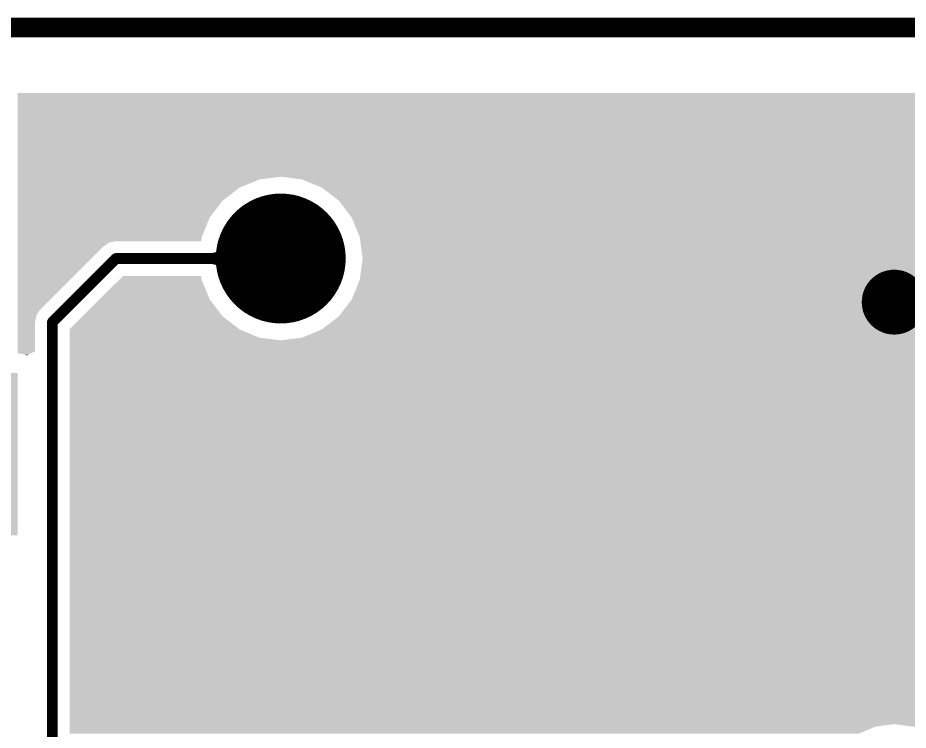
# Model space of a CAD drawing. Extents: x -0.01 to 2.37, y -0.01 to 1.58.
# Drawn here: x 1.245 to 1.785, y 1.148 to 1.581 of the extents above; entities that cross this region are included whole.
import ezdxf

# ---------------------------------------------------------------- set-up
doc = ezdxf.new("R2010")
doc.units = 0
doc.layers.get('0').update_dxf_attribs({"linetype": 'CONTINUOUS'})
for name, color, linetype in [('PCB_KUR_GKO', 10, 'CONTINUOUS'), ('PCB_KUR_GTL', 8, 'CONTINUOUS'), ('PCB_KUR_GTP', 6, 'CONTINUOUS'), ('PCB_KUR_GTS', 1, 'CONTINUOUS'), ('PCB_KUR_TXT', 2, 'CONTINUOUS')]:
    doc.layers.add(name, color=color, linetype=linetype)

# ---------------------------------------------------------------- blocks, each defined once
blk = doc.blocks.new('ROUND_63')
at = {"const_width": 0.0375}
blk.add_lwpolyline([(-0.01875, 0, 1), (0.01875, 0, 1)], format="xyb", close=True, dxfattribs=at)
blk = doc.blocks.new('SQUARE_15')
blk.add_solid([(0.0315, 0.0315), (0.0315, -0.0315), (-0.0315, 0.0315), (-0.0315, -0.0315)])
blk = doc.blocks.new('ROUND_7')
at = {"const_width": 0.00325}
blk.add_lwpolyline([(-0.001625, 0, 1), (0.001625, 0, 1)], format="xyb", close=True, dxfattribs=at)
blk = doc.blocks.new('ROUND_77')
at = {"const_width": 0.03945}
blk.add_lwpolyline([(-0.019725, 0, 1), (0.019725, 0, 1)], format="xyb", close=True, dxfattribs=at)
blk = doc.blocks.new('SQUARE_24')
blk.add_solid([(0.03345, 0.03345), (0.03345, -0.03345), (-0.03345, 0.03345), (-0.03345, -0.03345)])
blk = doc.blocks.new('ROUND_14')
at = {"const_width": 0.0197}
blk.add_lwpolyline([(-0.00985, 0, 1), (0.00985, 0, 1)], format="xyb", close=True, dxfattribs=at)

msp = doc.modelspace()

# ---------------------------------------------------------------- linework, layer by layer
at = {"layer": 'PCB_KUR_GKO', "const_width": 0.0118}
msp.add_lwpolyline([(0, 1.5748), (2.3622, 1.5748)], dxfattribs=at)
at = {"layer": 'PCB_KUR_GTL', "const_width": 0.0065}
for points in [[(1.266, 1.3959), (1.3046, 1.4345)], [(1.3046, 1.4345), (1.4046, 1.4345)], [(1.266, 1.086), (1.266, 1.3959)]]:
    msp.add_lwpolyline(points, dxfattribs=at)
at = {"layer": 'PCB_KUR_GTL'}
for points in [[(1.245, 1.5303), (1.245, 1.535), (2.2178, 1.5303), (2.2161, 1.535)], [(1.245, 1.5267), (1.245, 1.5303), (2.2134, 1.5267), (2.2178, 1.5303)], [(1.245, 1.5159), (1.245, 1.5267), (2.2046, 1.5159), (2.2134, 1.5267)], [(1.245, 1.5036), (1.245, 1.5159), (2.198, 1.5036), (2.2046, 1.5159)], [(1.245, 1.4903), (1.245, 1.5036), (2.1939, 1.4903), (2.198, 1.5036)], [(1.245, 1.4842), (1.245, 1.4903), (2.19333, 1.4842), (2.1939, 1.4903)], [(1.245, 1.4825), (1.245, 1.4842), (1.3917, 1.4825), (1.4046, 1.4842)], [(1.245, 1.4776), (1.245, 1.4825), (1.3797, 1.4776), (1.3917, 1.4825)], [(1.4175, 1.4825), (1.4046, 1.4842), (2.19317, 1.4825), (2.19333, 1.4842)], [(1.4295, 1.4776), (1.4175, 1.4825), (2.19271, 1.4776), (2.19317, 1.4825)], [(1.245, 1.4697), (1.245, 1.4776), (1.3694, 1.4697), (1.3797, 1.4776)], [(1.43107, 1.4764), (1.4295, 1.4776), (2.1926, 1.4764), (2.19271, 1.4776)], [(1.4398, 1.4697), (1.43107, 1.4764), (2.19323, 1.4697), (2.1926, 1.4764)], [(1.245, 1.4594), (1.245, 1.4697), (1.3615, 1.4594), (1.3694, 1.4697)], [(1.44532, 1.4625), (1.4398, 1.4697), (2.1939, 1.4625), (2.19323, 1.4697)], [(1.245, 1.4474), (1.245, 1.4594), (1.3566, 1.4474), (1.3615, 1.4594)], [(1.4477, 1.4594), (1.44532, 1.4625), (2.19485, 1.4594), (2.1939, 1.4625)], [(1.45191, 1.4491), (1.4477, 1.4594), (2.198, 1.4491), (2.19485, 1.4594)], [(1.4526, 1.4474), (1.45191, 1.4491), (2.19891, 1.4474), (2.198, 1.4491)], [(1.245, 1.445), (1.245, 1.4474), (1.3563, 1.445), (1.3566, 1.4474)], [(1.245, 1.4442), (1.245, 1.445), (1.3005, 1.4442), (1.3046, 1.445)], [(1.245, 1.445), (1.245, 1.445), (1.3046, 1.445), (1.3563, 1.445)], [(1.245, 1.4419), (1.245, 1.4442), (1.2971, 1.4419), (1.3005, 1.4442)], [(1.454, 1.4368), (1.4526, 1.4474), (2.2046, 1.4368), (2.19891, 1.4474)], [(1.245, 1.4034), (1.245, 1.4419), (1.2585, 1.4034), (1.2971, 1.4419)], [(1.3607, 1.4377), (1.362, 1.4378), (1.3677, 1.4377), (1.3677, 1.4378)], [(1.3607, 1.4312), (1.3607, 1.4377), (1.3677, 1.4312), (1.3677, 1.4377)], [(1.362, 1.4378), (1.3631, 1.4379), (1.3677, 1.4378), (1.3677, 1.4379)], [(1.3631, 1.4379), (1.364, 1.438), (1.3677, 1.4379), (1.3677, 1.438)], [(1.364, 1.438), (1.3649, 1.4383), (1.3677, 1.438), (1.3677, 1.4383)], [(1.3649, 1.4383), (1.3657, 1.4386), (1.3677, 1.4383), (1.3677, 1.4386)], [(1.3657, 1.4386), (1.3663, 1.4389), (1.3677, 1.4386), (1.3677, 1.4389)], [(1.3663, 1.4389), (1.3668, 1.4393), (1.3677, 1.4389), (1.3677, 1.4393)], [(1.3668, 1.4393), (1.3672, 1.4398), (1.3677, 1.4393), (1.3677, 1.4398)], [(1.3672, 1.4398), (1.3675, 1.4404), (1.3677, 1.4398), (1.3677, 1.4404)], [(1.3675, 1.4404), (1.3677, 1.441), (1.3677, 1.4404), (1.3677, 1.441)], [(1.45318, 1.426), (1.4543, 1.4345), (2.2134, 1.426), (2.20647, 1.4345)], [(1.4543, 1.4345), (1.454, 1.4368), (2.20647, 1.4345), (2.2046, 1.4368)], [(1.3631, 1.4311), (1.362, 1.4312), (1.3677, 1.4311), (1.3677, 1.4312)], [(1.364, 1.4309), (1.3631, 1.4311), (1.3677, 1.4309), (1.3677, 1.4311)], [(1.3649, 1.4307), (1.364, 1.4309), (1.3677, 1.4307), (1.3677, 1.4309)], [(1.3657, 1.4304), (1.3649, 1.4307), (1.3677, 1.4304), (1.3677, 1.4307)], [(1.3663, 1.4301), (1.3657, 1.4304), (1.3677, 1.4301), (1.3677, 1.4304)], [(1.3668, 1.4296), (1.3663, 1.4301), (1.3677, 1.4296), (1.3677, 1.4301)], [(1.3672, 1.4292), (1.3668, 1.4296), (1.3677, 1.4292), (1.3677, 1.4296)], [(1.3675, 1.4286), (1.3672, 1.4292), (1.3677, 1.4286), (1.3677, 1.4292)], [(1.3677, 1.428), (1.3675, 1.4286), (1.3677, 1.428), (1.3677, 1.4286)], [(1.29456, 1.4096), (1.30659, 1.4216), (1.3615, 1.4096), (1.3566, 1.4216)], [(1.30659, 1.4216), (1.3089, 1.4239), (1.3566, 1.4216), (1.3563, 1.4239)], [(1.4508, 1.4172), (1.4526, 1.4216), (2.2242, 1.4172), (2.2188, 1.4216)], [(1.4526, 1.4216), (1.45318, 1.426), (2.2188, 1.4216), (2.2134, 1.426)], [(1.44811, 1.4106), (1.4508, 1.4172), (2.2365, 1.4106), (2.2242, 1.4172)], [(1.28422, 1.3993), (1.29456, 1.4096), (1.3694, 1.3993), (1.3615, 1.4096)], [(1.44433, 1.4052), (1.44532, 1.4065), (2.2638, 1.4052), (2.2499, 1.4065)], [(1.44532, 1.4065), (1.4477, 1.4096), (2.2499, 1.4065), (2.23977, 1.4096)], [(1.4477, 1.4096), (1.44811, 1.4106), (2.23977, 1.4096), (2.2365, 1.4106)], [(1.245, 1.4), (1.245, 1.4034), (1.2563, 1.4), (1.2585, 1.4034)], [(1.245, 1.3959), (1.245, 1.4), (1.2555, 1.3959), (1.2563, 1.4)], [(1.4398, 1.3993), (1.44433, 1.4052), (2.326, 1.3993), (2.326, 1.4052)], [(1.245, 1.3782), (1.245, 1.3959), (1.2555, 1.3782), (1.2555, 1.3959)], [(1.2765, 1.3916), (1.28422, 1.3993), (1.37944, 1.3916), (1.3694, 1.3993)], [(1.4295, 1.3914), (1.4398, 1.3993), (2.326, 1.3914), (2.326, 1.3993)], [(1.2765, 1.3914), (1.2765, 1.3916), (1.3797, 1.3914), (1.37944, 1.3916)], [(1.2765, 1.3864), (1.2765, 1.3914), (1.3917, 1.3864), (1.3797, 1.3914)], [(1.4175, 1.3864), (1.4295, 1.3914), (2.326, 1.3864), (2.326, 1.3914)], [(1.2765, 1.3848), (1.2765, 1.3864), (1.4046, 1.3848), (1.3917, 1.3864)], [(1.2765, 1.1517), (1.2765, 1.3848), (2.326, 1.1517), (2.326, 1.3848)], [(1.4046, 1.3848), (1.4175, 1.3864), (2.326, 1.3848), (2.326, 1.3864)], [(1.245, 1.377), (1.245, 1.3782), (1.25319, 1.377), (1.2555, 1.3782)], [(1.2496, 1.3761), (1.245, 1.377), (1.25146, 1.3761), (1.25319, 1.377)], [(1.2505, 1.3756), (1.2496, 1.3761), (1.2505, 1.3756), (1.25146, 1.3761)], [(0.65, 1.2663), (0.65, 1.365), (1.245, 1.2663), (1.245, 1.365)], [(1.2765, 1.1502), (1.2765, 1.1517), (1.7657, 1.1502), (1.777, 1.1517)], [(1.7883, 1.1502), (1.777, 1.1517), (2.326, 1.1502), (2.326, 1.1517)], [(1.2765, 1.1458), (1.2765, 1.1502), (1.7552, 1.1458), (1.7657, 1.1502)]]:
    msp.add_solid(points, dxfattribs=at)

# ---------------------------------------------------------------- block references
for name, p in [('ROUND_63', (1.4046, 1.4345)), ('ROUND_7', (1.3046, 1.4345)), ('ROUND_7', (1.3046, 1.4345)), ('ROUND_7', (1.4046, 1.4345)), ('SQUARE_15', (1.777, 1.408)), ('ROUND_7', (1.266, 1.3959)), ('ROUND_7', (1.266, 1.3959))]:
    msp.add_blockref(name, p, dxfattribs=at)
at = {"layer": 'PCB_KUR_GTP'}
msp.add_blockref('ROUND_63', (1.4046, 1.4345), dxfattribs=at)
at = {"layer": 'PCB_KUR_GTS'}
for name, p in [('ROUND_77', (1.4046, 1.4345)), ('SQUARE_24', (1.777, 1.408))]:
    msp.add_blockref(name, p, dxfattribs=at)
at = {"layer": 'PCB_KUR_TXT'}
msp.add_blockref('ROUND_14', (1.777, 1.408), dxfattribs=at)

doc.saveas('drawing.dxf')
